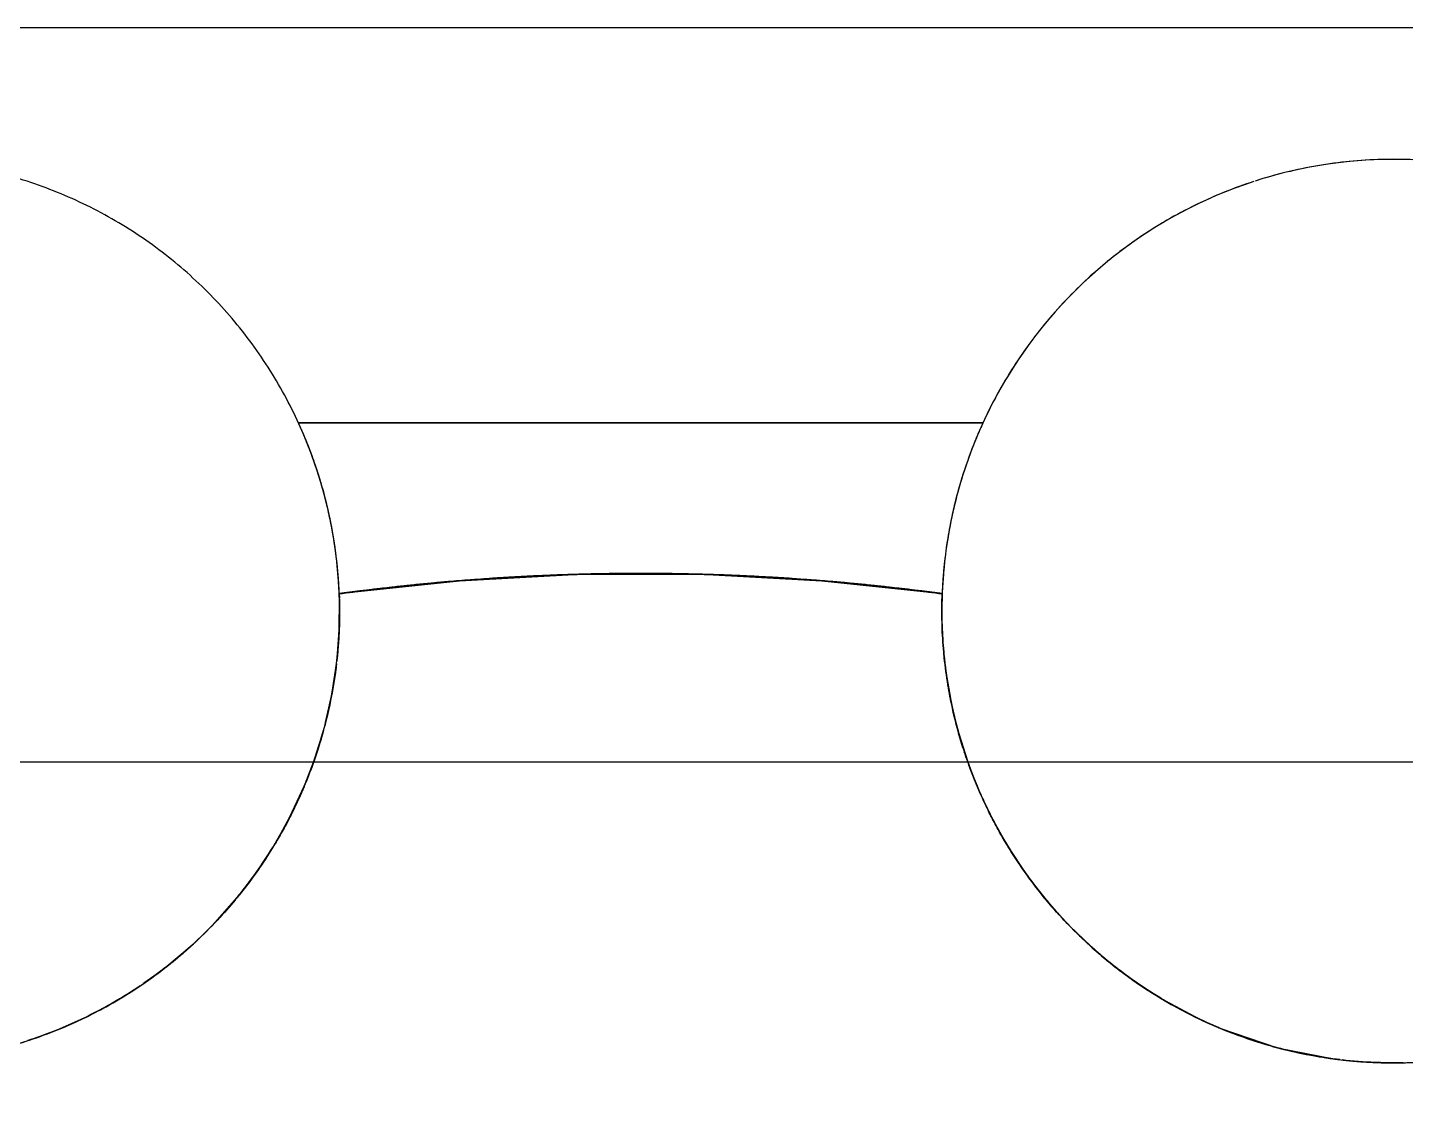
# Model space of a CAD drawing. Header units: metres. Extents: x -1147 to -802, y 5 to 567.
# Drawn here: x -1048.127 to -1046.297, y 544.608 to 546.029 of the extents above; entities that cross this region are included whole.
import ezdxf

# ---------------------------------------------------------------- set-up
doc = ezdxf.new("R2010")
doc.units = ezdxf.units.M
doc.layers.add('A-GENM', color=7, linetype='Continuous', lineweight=35)

# ---------------------------------------------------------------- blocks, each defined once
blk = doc.blocks.new('Foundations-Piles - Px-1200-66435273-DRG-2873010 - GENERAL ARRANGEMENT PLAN')
at = {"layer": 'A-GENM', "color": 9, "lineweight": 25, "true_color": 0xbebebe}
for start, end in [(98.1818, 106.3636), (100.1896, 104.6123), (96.7983, 100.1896), (90, 98.1818), (92.2501, 96.7983), (88.9353, 92.2501), (81.8182, 90), (84.2266, 88.9353), (81.081, 84.2266), (73.6364, 81.8182), (73.6364, 81.081), (106.3636, 114.5455), (108.2706, 112.5944), (106.4925, 108.1116), (104.6123, 106.0641), (65.4545, 73.6364), (65.4545, 73.6364), (112.5944, 114.272), (114.5455, 122.7273), (116.2514, 120.583), (114.6599, 116.2514), (57.2727, 65.4545), (57.2727, 65.4545), (120.583, 122.4816), (124.3905, 130.9091), (124.3905, 128.5814), (122.7273, 124.3905), (122.8273, 124.2279), (49.0909, 57.2727), (49.0909, 57.2727), (128.5814, 130.6928), (130.9091, 139.0909), (132.2009, 136.5946), (130.9948, 132.2009), (40.9091, 49.0909), (40.9091, 49.0909), (136.5946, 138.9057), (139.0909, 147.2727), (139.1624, 140.1715), (32.7273, 40.9091), (32.7273, 40.9091), (140.1715, 144.6326), (144.6326, 146.9296), (147.2727, 155.3353), (148.1399, 152.7165), (147.3299, 148.1399), (24.5455, 32.7273), (24.5455, 32.7273), (152.7165, 155.3353), (155.4545, 163.6364), (156.1068, 160.9016), (155.7669, 156.1068), (16.3636, 24.5455), (16.3636, 24.5455), (160.9016, 163.5554), (163.6364, 171.5939), (163.6651, 164.0723), (8.1818, 16.3636), (8.1818, 16.3636), (164.0723, 169.3897), (169.3897, 171.5939), (171.8182, 180), (172.0366, 180), (0, 8.1818), (0, 8.1818), (180, 188.1818), (180, 188.1818), (351.8182, 0), (351.8182, 0), (188.1818, 196.3636), (188.2384, 196.2576), (343.6364, 351.8182), (343.6364, 351.8182), (196.3636, 204.5455), (196.4203, 199.7037), (335.4545, 343.6364), (335.4545, 343.6364), (199.7037, 204.3932), (204.5455, 212.7273), (204.6304, 208.1482), (327.2727, 335.4545), (327.2727, 335.4545), (208.1482, 212.533), (212.7273, 220.9091), (212.8405, 216.4884), (319.0909, 327.2727), (319.0909, 327.2727), (216.4884, 220.6765), (220.9091, 229.0909), (221.0506, 224.7812), (310.9091, 319.0909), (310.9091, 319.0909), (224.7812, 228.8235), (229.0909, 237.2727), (229.3049, 233.0485), (302.7273, 310.9091), (304.9663, 310.9091), (233.0485, 236.9735), (302.3981, 304.9663), (237.2727, 245.4545), (237.4709, 241.3005), (294.5455, 302.7273), (294.5659, 302.3981), (241.3005, 245.1264), (245.4545, 253.6364), (245.681, 249.5426), (286.3636, 294.5455), (286.7316, 294.5455), (249.5426, 253.2818), (253.6364, 261.8182), (253.8911, 257.7779), (278.1818, 286.3636), (282.4594, 285.9238), (257.7779, 261.4394), (261.8182, 265.362), (262.1012, 265.362), (265.362, 266.0083), (265.362, 270), (266.0083, 269.599), (270, 278.1818), (270.3114, 274.2352), (274.2352, 277.7604), (278.5215, 282.4594)]:
    blk.add_arc((0, 0), 0.6, start, end, dxfattribs=at)
at = {"layer": 'A-GENM', "color": 254, "lineweight": 25, "true_color": 0xd1d1d1}
for start, end in [(106.0641, 106.3636), (114.272, 114.5455), (122.4816, 122.7273), (228.8235, 229.3049), (236.9735, 237.2727), (245.1264, 245.4545), (253.2818, 253.6364), (285.9238, 286.3636), (261.4394, 261.8182), (269.6447, 270), (277.7604, 278.1818)]:
    blk.add_arc((0, 0), 0.6, start, end, dxfattribs=at)
blk = doc.blocks.new('Foundations-Piles - Px-1200-66435274-DRG-2873010 - GENERAL ARRANGEMENT PLAN')
at = {"layer": 'A-GENM', "color": 9, "lineweight": 25, "true_color": 0xbebebe}
for start, end in [(98.1818, 106.3636), (100.1896, 104.6123), (96.7983, 100.1896), (90, 98.1818), (92.2501, 96.7983), (88.9353, 92.2501), (81.8182, 90), (84.2266, 88.9353), (81.081, 84.2266), (73.6364, 81.8182), (73.6364, 81.081), (106.3636, 114.5455), (108.2706, 112.5944), (106.4925, 108.1117), (104.6123, 106.0641), (32.8793, 73.6364), (65.4545, 73.6364), (112.5944, 114.272), (114.5455, 122.7273), (116.2514, 120.583), (114.6599, 116.2514), (57.2727, 65.4545), (120.583, 122.4816), (124.3904, 130.9091), (124.3904, 128.5814), (122.7273, 124.3904), (122.8273, 124.2279), (49.0909, 57.2727), (128.5814, 130.6928), (130.9091, 139.0909), (132.2009, 136.5946), (130.9948, 132.2009), (40.9091, 49.0909), (136.5946, 138.9057), (139.0909, 147.2727), (139.1624, 140.1715), (32.8793, 40.9091), (140.2494, 144.6326), (144.6326, 147.1204), (147.2727, 155.4545), (148.1399, 152.7165), (147.3299, 148.1399), (0.2143, 32.7273), (24.5455, 32.7273), (152.7165, 155.3369), (155.4545, 163.6364), (156.1068, 160.9016), (155.7671, 156.1068), (16.3636, 24.5455), (160.9016, 163.5554), (163.6364, 171.8182), (163.6651, 164.0723), (8.1818, 16.3636), (164.0723, 169.3897), (169.3897, 171.8182), (171.8182, 180), (172.0366, 180), (0, 8.1818), (180, 187.7641), (180, 188.1818), (351.8182, 0), (351.8182, 0), (187.7641, 188.0413), (188.1818, 196.3636), (188.2322, 190.3159), (343.6364, 351.8182), (343.6364, 351.8182), (190.3159, 195.5373), (195.5373, 196.1111), (196.3636, 204.5455), (196.4631, 198.5685), (335.4545, 343.6364), (335.4545, 343.6364), (198.5685, 203.3242), (203.3242, 204.2042), (204.5455, 212.7273), (204.6923, 206.5262), (327.2727, 335.4545), (327.2727, 335.4545), (206.5262, 212.3507), (212.3507, 212.7273), (212.7273, 220.9091), (212.9011, 220.5161), (319.0909, 327.2727), (319.0909, 327.2727), (220.5161, 220.9091), (220.9091, 229.0909), (221.0944, 228.6827), (310.9091, 319.0909), (310.9091, 319.0909), (228.6827, 229.0909), (229.0909, 237.2727), (229.2876, 236.8502), (302.7273, 310.9091), (302.7273, 310.9091), (236.8502, 237.2727), (237.2727, 245.4545), (237.4807, 245.0186), (294.5455, 302.7273), (294.5455, 302.7273), (245.0186, 245.4545), (245.4545, 253.6364), (245.7799, 253.188), (286.3636, 294.5455), (286.3636, 294.5455), (253.188, 253.6364), (253.6364, 261.8182), (253.8666, 261.3584), (278.1818, 286.3636), (278.1818, 286.3636), (261.3584, 261.8182), (261.8182, 262.0592), (261.8182, 265.362), (262.0592, 265.362), (265.362, 270), (265.362, 270), (270, 278.1818), (270, 278.1818)]:
    blk.add_arc((0, 0), 0.6, start, end, dxfattribs=at)
at = {"layer": 'A-GENM', "color": 254, "lineweight": 25, "true_color": 0xd1d1d1}
for start, end in [(106.0641, 106.3636), (114.272, 114.5455), (122.4816, 122.7273), (196.1111, 196.3636), (204.2042, 204.5455)]:
    blk.add_arc((0, 0), 0.6, start, end, dxfattribs=at)
blk = doc.blocks.new('Shotcrete Adaptive v1 - 1200 Dia Pile _ 2_000 Spacing-61394367-DRG-2873010 - GENERAL ARRANGEMENT PLAN')
at = {"layer": 'A-GENM', "color": 9, "lineweight": 25, "true_color": 0xbebebe}
for p, q in [((-0.4546, 0.25), (0.4546, 0.25)), ((0.4546, 0.25), (-0.4546, 0.25))]:
    blk.add_line(p, q, dxfattribs=at)
for centre, radius, start, end in [((-1, 0), 0.6, 20.0818, 24.6243), ((-1, 0), 0.6, 20.0818, 24.6243), ((1, 0), 0.6, 156.2014, 159.3408), ((1, 0), 0.6, 156.2014, 159.3408), ((1, 0), 0.6, 155.5191, 156.2014), ((1, 0), 0.6, 155.5191, 156.2014), ((-1, 0), 0.6, 17.6375, 20.0818), ((-1, 0), 0.6, 17.6375, 20.0818), ((1, 0), 0.6, 159.3408, 164.0565), ((1, 0), 0.6, 159.3408, 162.8466), ((-1, 0), 0.6, 2.2116, 17.5169), ((-1, 0), 0.6, 17.1534, 17.5169), ((-1, 0), 0.6, 9.6825, 17.1534), ((1, 0), 0.6, 164.0565, 164.5097), ((1, 0), 0.6, 164.0565, 164.5097), ((1, 0), 0.6, 162.8466, 164.0565), ((1, 0), 0.6, 165.1113, 165.9912), ((1, 0), 0.6, 165.1113, 165.9912), ((1, 0), 0.6, 167.3634, 171.9198), ((1, 0), 0.6, 167.3634, 170.3175), ((1, 0), 0.6, 166.2141, 167.3634), ((1, 0), 0.6, 166.2141, 167.3634), ((-1, 0), 0.6, 2.2116, 9.6825), ((1, 0), 0.6, 170.3175, 171.9198), ((1, 0), 0.6, 171.9198, 175.3023), ((1, 0), 0.6, 171.9198, 175.3023), ((0, -2.95), 3, 94.6025, 97.6709), ((0, -2.95), 3, 94.6025, 94.7409), ((0, -2.95), 3, 91.5342, 94.6025), ((0, -2.95), 3, 94.3743, 94.6025), ((0, -2.95), 3, 91.5342, 91.6835), ((0, -2.95), 3, 88.4658, 91.5342), ((0, -2.95), 3, 91.3583, 91.5342), ((0, -2.95), 3, 88.4658, 88.6417), ((0, -2.95), 3, 88.3166, 88.4658), ((0, -2.95), 3, 85.3975, 88.4658), ((0, -2.95), 3, 85.3975, 85.6256), ((0, -2.95), 3, 85.2591, 85.3975), ((0, -2.95), 3, 82.3291, 85.3975), ((1, 0), 0.6, 175.3023, 177.7884), ((1, 0), 0.6, 175.3023, 177.7884), ((0, -2.95), 3, 97.3435, 97.6709), ((0, -2.95), 3, 82.3291, 82.6565)]:
    blk.add_arc(centre, radius, start, end, dxfattribs=at)
at = {"layer": 'A-GENM', "color": 254, "lineweight": 25, "true_color": 0xd1d1d1}
for start, end in [(94.7409, 96.2932), (93.5295, 94.3743), (92.1187, 93.5176), (91.6835, 92.1133), (90.729, 91.3583), (89.2757, 90.7244), (88.6417, 89.2711), (87.8868, 88.3166), (86.4824, 87.8814), (85.6256, 86.4703), (83.7067, 85.2591), (96.3063, 97.3435), (82.6565, 83.6934)]:
    blk.add_arc((0, -2.95), 3, start, end, dxfattribs=at)
blk = doc.blocks.new('StitchPour_RS36A_04 - StitchPour_RS36A_04-60468323-DRG-2873010 - GENERAL ARRANGEMENT PLAN')
at = {"layer": 'A-GENM', "color": 253, "lineweight": 25, "true_color": 0xa3a3a3}
blk.add_open_spline([(130.5997, 54.4044), (130.6413, 54.248), (130.8759, 53.3653), (131.3036, 51.7561), (131.8827, 49.577), (132.2688, 48.1242), (132.4618, 47.3978)], degree=3, knots=[0.7856447, 0.7856447, 0.7856447, 0.7856447, 0.8, 0.8666667, 0.9333333, 1, 1, 1, 1], dxfattribs=at)
at = {"layer": 'A-GENM', "color": 9, "lineweight": 25, "true_color": 0xbebebe}
for points in [[(131.4428, 51.2323), (131.5894, 50.6805), (131.7361, 50.1287), (131.8827, 49.5769)], [(131.8827, 49.5769), (132.0757, 48.8506), (132.2688, 48.1242), (132.4618, 47.3978)]]:
    blk.add_open_spline(points, degree=3, dxfattribs=at)
blk = doc.blocks.new('T2DPAA-T2D-C3S-RS-M3D-100334_rvt-1-DRG-2873010 - GENERAL ARRANGEMENT PLAN')
at = {"layer": 'A-GENM', "color": 9, "lineweight": 25, "true_color": 0xbebebe}
for p, q in [((-1147.9838, 545.2939), (-1147.8234, 545.3025)), ((-1147.8234, 545.3025), (-1147.6628, 545.3025)), ((-1147.6628, 545.3025), (-1147.5023, 545.2939)), ((-1148.1435, 545.2768), (-1147.9838, 545.2939)), ((-1147.5023, 545.2939), (-1147.3426, 545.2768)), ((-1148.1436, 545.2281), (-1148.1433, 545.2705)), ((-1148.1434, 545.2729), (-1148.1435, 545.2768)), ((-1147.3426, 545.2768), (-1147.3431, 545.2563)), ((-1147.3431, 545.2563), (-1147.3429, 545.2379)), ((-1147.3429, 545.2378), (-1147.3421, 545.2198)), ((-1148.1534, 545.1427), (-1148.1472, 545.1835)), ((-1147.3376, 545.1731), (-1147.3313, 545.1354)), ((-1148.1632, 545.0994), (-1148.1624, 545.1026)), ((-1148.1753, 545.0595), (-1148.1646, 545.0944)), ((-1147.3207, 545.0912), (-1147.3092, 545.0549)), ((-1148.1776, 545.0531), (-1148.1753, 545.0595)), ((-1148.1888, 545.024), (-1148.1776, 545.0531)), ((-1147.3087, 545.0533), (-1147.3033, 545.0387)), ((-1148.1899, 545.0213), (-1148.1888, 545.024)), ((-1147.3033, 545.0387), (-1147.2925, 545.0124)), ((-1148.209, 544.9802), (-1148.1899, 545.0213)), ((-1147.2925, 545.0124), (-1147.282, 544.9899)), ((-1147.2808, 544.9875), (-1147.2762, 544.9783)), ((-1148.2274, 544.9469), (-1148.209, 544.9802)), ((-1147.2762, 544.9783), (-1147.2693, 544.9653)), ((-1147.2693, 544.9653), (-1147.2535, 544.9382)), ((-1148.2536, 544.9065), (-1148.2292, 544.9438)), ((-1147.2535, 544.9382), (-1147.2328, 544.907)), ((-1148.2766, 544.8762), (-1148.2536, 544.9065)), ((-1147.2323, 544.9062), (-1147.2257, 544.8971)), ((-1147.2257, 544.8971), (-1147.2044, 544.8699)), ((-1148.3085, 544.84), (-1148.2789, 544.8734)), ((-1147.2044, 544.8699), (-1147.1801, 544.8425)), ((-1148.3355, 544.8132), (-1148.3085, 544.84)), ((-1147.1801, 544.8425), (-1147.1733, 544.8354)), ((-1147.1733, 544.8354), (-1147.1458, 544.8089)), ((-1148.3723, 544.7819), (-1148.337, 544.8118)), ((-1147.1458, 544.8089), (-1147.1212, 544.7878)), ((-1147.1189, 544.7859), (-1147.1131, 544.7813)), ((-1148.4028, 544.7594), (-1148.3723, 544.7819)), ((-1147.1131, 544.7813), (-1147.0784, 544.7561)), ((-1148.444, 544.7335), (-1148.4071, 544.7565)), ((-1148.4039, 544.7586), (-1148.4028, 544.7594)), ((-1147.0784, 544.7561), (-1147.0504, 544.7383)), ((-1148.4772, 544.7157), (-1148.444, 544.7335)), ((-1147.0504, 544.7383), (-1147.0462, 544.7358)), ((-1147.0462, 544.7358), (-1147.0013, 544.712)), ((-1148.5222, 544.6958), (-1148.4785, 544.7151)), ((-1147.0013, 544.712), (-1146.9814, 544.703)), ((-1148.557, 544.6832), (-1148.5222, 544.6958)), ((-1146.9738, 544.6997), (-1146.8972, 544.6737)), ((-1146.8972, 544.6737), (-1146.8223, 544.6589)), ((-1146.8223, 544.6589), (-1146.8174, 544.6582)), ((-1146.8174, 544.6582), (-1146.7909, 544.6555)), ((-1146.7909, 544.6555), (-1146.7462, 544.6536)), ((-1146.7462, 544.6536), (-1146.7362, 544.6536)), ((-1146.7362, 544.6536), (-1146.7045, 544.6548))]:
    blk.add_line(p, q, dxfattribs=at)
at = {"layer": 'A-GENM', "color": 9, "lineweight": 25, "true_color": 0xbebebe, "flags": 128}
for points in [[(-1148.1468, 545.1871), (-1148.1464, 545.1906), (-1148.1436, 545.2281)], [(-1147.342, 545.2181), (-1147.3403, 545.1959), (-1147.3376, 545.1731)], [(-1148.1624, 545.1026), (-1148.1616, 545.1058), (-1148.1534, 545.1427)], [(-1147.3313, 545.1354), (-1147.3271, 545.116), (-1147.3207, 545.0912)]]:
    blk.add_lwpolyline(points, dxfattribs=at)
at = {"layer": 'A-GENM', "color": 253, "lineweight": 25, "true_color": 0xa3a3a3}
blk.add_open_spline([(-1153.0929, 546.0286), (-1152.9297, 546.0286), (-1152.0153, 546.0286), (-1150.3498, 546.0286), (-1148.0964, 546.0286), (-1146.5942, 546.0286), (-1145.8431, 546.0286)], degree=3, knots=[0.7855082, 0.7855082, 0.7855082, 0.7855082, 0.8, 0.8666667, 0.9333333, 1, 1, 1, 1], dxfattribs=at)
at = {"layer": 'A-GENM', "color": 9, "lineweight": 25, "true_color": 0xbebebe}
for points in [[(-1150.3498, 546.0286), (-1149.5987, 546.0286), (-1148.8475, 546.0286), (-1148.0964, 546.0286)], [(-1148.0964, 546.0286), (-1147.3453, 546.0286), (-1146.5942, 546.0286), (-1145.8431, 546.0286)], [(-1147.8526, 545.3016), (-1147.8965, 545.3), (-1147.9403, 545.2974), (-1147.9841, 545.2938)], [(-1147.9255, 545.298), (-1147.945, 545.2969), (-1147.9645, 545.2955), (-1147.984, 545.2939)], [(-1147.8526, 545.3016), (-1147.8769, 545.3007), (-1147.9012, 545.2995), (-1147.9255, 545.298)], [(-1147.8238, 545.3025), (-1147.8334, 545.3022), (-1147.843, 545.3019), (-1147.8526, 545.3016)], [(-1147.8238, 545.3025), (-1147.8334, 545.3023), (-1147.843, 545.3019), (-1147.8526, 545.3016)], [(-1147.7066, 545.3034), (-1147.7456, 545.3039), (-1147.7847, 545.3036), (-1147.8237, 545.3025)], [(-1147.7796, 545.3034), (-1147.7943, 545.3032), (-1147.809, 545.3029), (-1147.8237, 545.3025)], [(-1147.7066, 545.3034), (-1147.7309, 545.3037), (-1147.7553, 545.3037), (-1147.7796, 545.3034)], [(-1147.6632, 545.3025), (-1147.6776, 545.3029), (-1147.6921, 545.3032), (-1147.7066, 545.3034)], [(-1147.6631, 545.3025), (-1147.6776, 545.3029), (-1147.6921, 545.3032), (-1147.7066, 545.3034)], [(-1147.5606, 545.298), (-1147.5945, 545.3001), (-1147.6284, 545.3016), (-1147.6623, 545.3025)], [(-1147.6336, 545.3016), (-1147.6432, 545.3019), (-1147.6528, 545.3023), (-1147.6623, 545.3025)], [(-1147.5606, 545.298), (-1147.5849, 545.2995), (-1147.6092, 545.3007), (-1147.6336, 545.3016)], [(-1147.5021, 545.2938), (-1147.5216, 545.2954), (-1147.5411, 545.2968), (-1147.5606, 545.298)], [(-1147.5022, 545.2939), (-1147.5217, 545.2955), (-1147.5411, 545.2969), (-1147.5606, 545.298)], [(-1147.9842, 545.2938), (-1148.0375, 545.2895), (-1148.0906, 545.2837), (-1148.1435, 545.2765)], [(-1148.071, 545.2856), (-1148.0952, 545.283), (-1148.1194, 545.28), (-1148.1435, 545.2768)], [(-1147.9984, 545.2927), (-1148.0226, 545.2906), (-1148.0468, 545.2883), (-1148.071, 545.2856)], [(-1147.9841, 545.2939), (-1147.9888, 545.2935), (-1147.9936, 545.2931), (-1147.9984, 545.2927)], [(-1147.4878, 545.2927), (-1147.4926, 545.2931), (-1147.4973, 545.2935), (-1147.5021, 545.2939)], [(-1147.3426, 545.2765), (-1147.3955, 545.2837), (-1147.4487, 545.2895), (-1147.5019, 545.2938)], [(-1147.4151, 545.2856), (-1147.4393, 545.2883), (-1147.4635, 545.2906), (-1147.4878, 545.2927)], [(-1147.3426, 545.2768), (-1147.3668, 545.28), (-1147.3909, 545.283), (-1147.4151, 545.2856)], [(-1148.1432, 545.2645), (-1148.1427, 545.2398), (-1148.1438, 545.2151), (-1148.1464, 545.1906)], [(-1148.1435, 545.2768), (-1148.1435, 545.275), (-1148.1434, 545.2732), (-1148.1433, 545.2715)], [(-1148.1435, 545.2765), (-1148.1434, 545.2748), (-1148.1434, 545.2731), (-1148.1433, 545.2714)], [(-1148.1432, 545.2644), (-1148.143, 545.2542), (-1148.1431, 545.2439), (-1148.1434, 545.2336)], [(-1148.1433, 545.2698), (-1148.1432, 545.268), (-1148.1432, 545.2663), (-1148.1432, 545.2645)], [(-1148.1433, 545.2698), (-1148.1432, 545.268), (-1148.1432, 545.2662), (-1148.1432, 545.2644)], [(-1147.3429, 545.2411), (-1147.3432, 545.253), (-1147.3431, 545.2649), (-1147.3426, 545.2768)], [(-1147.3429, 545.2412), (-1147.3432, 545.253), (-1147.3431, 545.2647), (-1147.3426, 545.2765)], [(-1148.1434, 545.2336), (-1148.1439, 545.2193), (-1148.1449, 545.2049), (-1148.1464, 545.1906)], [(-1147.3427, 545.2339), (-1147.3428, 545.2348), (-1147.3428, 545.2358), (-1147.3428, 545.2368)], [(-1147.3428, 545.2342), (-1147.3428, 545.235), (-1147.3428, 545.2359), (-1147.3428, 545.2368)], [(-1147.3406, 545.1993), (-1147.3417, 545.2109), (-1147.3424, 545.2225), (-1147.3428, 545.2342)], [(-1147.3406, 545.1995), (-1147.3417, 545.2109), (-1147.3424, 545.2224), (-1147.3427, 545.2339)], [(-1148.1464, 545.1906), (-1148.1465, 545.1893), (-1148.1467, 545.1879), (-1148.1468, 545.1866)], [(-1148.1464, 545.1904), (-1148.1465, 545.1891), (-1148.1467, 545.1879), (-1148.1468, 545.1866)], [(-1147.3401, 545.1944), (-1147.3403, 545.1961), (-1147.3405, 545.1978), (-1147.3406, 545.1995)], [(-1147.3401, 545.1945), (-1147.3403, 545.1961), (-1147.3405, 545.1977), (-1147.3406, 545.1993)], [(-1147.3399, 545.1916), (-1147.34, 545.1926), (-1147.3401, 545.1935), (-1147.3401, 545.1945)], [(-1147.3398, 545.1914), (-1147.3399, 545.1924), (-1147.34, 545.1934), (-1147.3401, 545.1944)], [(-1147.335, 545.1556), (-1147.337, 545.1675), (-1147.3386, 545.1796), (-1147.3399, 545.1916)], [(-1147.335, 545.1557), (-1147.337, 545.1676), (-1147.3386, 545.1795), (-1147.3398, 545.1914)], [(-1148.1477, 545.1791), (-1148.149, 545.1687), (-1148.1506, 545.1583), (-1148.1525, 545.1479)], [(-1148.1472, 545.1836), (-1148.1473, 545.1821), (-1148.1475, 545.1807), (-1148.1477, 545.1792)], [(-1148.1472, 545.1836), (-1148.1474, 545.1821), (-1148.1475, 545.1806), (-1148.1477, 545.1791)], [(-1147.3344, 545.1517), (-1147.3346, 545.153), (-1147.3348, 545.1544), (-1147.335, 545.1557)], [(-1147.3344, 545.1518), (-1147.3346, 545.153), (-1147.3348, 545.1543), (-1147.335, 545.1556)], [(-1147.334, 545.1495), (-1147.3341, 545.1502), (-1147.3342, 545.151), (-1147.3344, 545.1518)], [(-1147.3283, 545.1212), (-1147.3306, 545.1313), (-1147.3326, 545.1415), (-1147.3344, 545.1517)], [(-1148.1525, 545.1479), (-1148.155, 545.1338), (-1148.158, 545.1197), (-1148.1616, 545.1058)], [(-1147.3264, 545.1133), (-1147.3271, 545.1159), (-1147.3277, 545.1186), (-1147.3283, 545.1212)], [(-1147.3265, 545.1134), (-1147.3271, 545.116), (-1147.3277, 545.1185), (-1147.3283, 545.1211)], [(-1147.3251, 545.1078), (-1147.3256, 545.1097), (-1147.326, 545.1115), (-1147.3265, 545.1134)], [(-1148.1643, 545.0954), (-1148.1672, 545.085), (-1148.1703, 545.0746), (-1148.1737, 545.0644)], [(-1148.1616, 545.1058), (-1148.1619, 545.1043), (-1148.1623, 545.1029), (-1148.1627, 545.1015)], [(-1148.1616, 545.1056), (-1148.162, 545.1042), (-1148.1623, 545.1028), (-1148.1627, 545.1014)], [(-1147.3149, 545.0721), (-1147.3187, 545.0839), (-1147.3221, 545.0958), (-1147.3251, 545.1078)], [(-1148.1737, 545.0644), (-1148.1749, 545.0608), (-1148.1761, 545.0571), (-1148.1774, 545.0535)], [(-1147.3087, 545.0535), (-1147.3103, 545.0579), (-1147.3118, 545.0624), (-1147.3133, 545.0669)], [(-1147.3087, 545.0535), (-1147.3103, 545.0579), (-1147.3118, 545.0623), (-1147.3132, 545.0667)], [(-1148.1774, 545.0535), (-1148.1809, 545.0436), (-1148.1847, 545.0337), (-1148.1888, 545.024)], [(-1148.1774, 545.0535), (-1148.1809, 545.0436), (-1148.1847, 545.0337), (-1148.1887, 545.024)], [(-1147.3054, 545.0443), (-1147.3065, 545.0473), (-1147.3076, 545.0504), (-1147.3087, 545.0535)], [(-1147.3054, 545.0443), (-1147.3065, 545.0473), (-1147.3076, 545.0504), (-1147.3087, 545.0535)], [(-1147.3018, 545.0351), (-1147.303, 545.0381), (-1147.3042, 545.0412), (-1147.3054, 545.0443)], [(-1147.3019, 545.0351), (-1147.3031, 545.0381), (-1147.3042, 545.0412), (-1147.3054, 545.0443)], [(-1148.1887, 545.024), (-1148.1893, 545.0228), (-1148.1898, 545.0215), (-1148.1903, 545.0203)], [(-1148.1888, 545.0238), (-1148.1893, 545.0226), (-1148.1898, 545.0214), (-1148.1903, 545.0202)], [(-1147.2832, 544.9923), (-1147.29, 545.0063), (-1147.2962, 545.0206), (-1147.3019, 545.0351)], [(-1147.2985, 545.0267), (-1147.2996, 545.0295), (-1147.3008, 545.0323), (-1147.3018, 545.0351)], [(-1147.2832, 544.9924), (-1147.2887, 545.0036), (-1147.2938, 545.0151), (-1147.2985, 545.0267)], [(-1148.1926, 545.0148), (-1148.2028, 544.9915), (-1148.2144, 544.9688), (-1148.2273, 544.947)], [(-1148.1926, 545.0149), (-1148.197, 545.0047), (-1148.2018, 544.9946), (-1148.2067, 544.9846)], [(-1148.1903, 545.0203), (-1148.1911, 545.0184), (-1148.1918, 545.0166), (-1148.1926, 545.0148)], [(-1148.1903, 545.0202), (-1148.1911, 545.0184), (-1148.1918, 545.0167), (-1148.1926, 545.0149)], [(-1147.2722, 544.9708), (-1147.2753, 544.9765), (-1147.2782, 544.9822), (-1147.2811, 544.988)], [(-1147.2722, 544.9708), (-1147.2753, 544.9764), (-1147.2782, 544.9821), (-1147.281, 544.9879)], [(-1147.2669, 544.961), (-1147.2687, 544.9642), (-1147.2704, 544.9674), (-1147.2721, 544.9706)], [(-1147.2669, 544.961), (-1147.2687, 544.9642), (-1147.2704, 544.9674), (-1147.2721, 544.9706)], [(-1147.2608, 544.9504), (-1147.2629, 544.9539), (-1147.2649, 544.9574), (-1147.2669, 544.961)], [(-1147.2403, 544.9178), (-1147.2498, 544.9318), (-1147.2587, 544.9463), (-1147.2669, 544.961)], [(-1147.2404, 544.9179), (-1147.2475, 544.9285), (-1147.2543, 544.9393), (-1147.2608, 544.9504)], [(-1148.232, 544.9392), (-1148.238, 544.9295), (-1148.2443, 544.9199), (-1148.2508, 544.9106)], [(-1148.2296, 544.9432), (-1148.2304, 544.9418), (-1148.2313, 544.9405), (-1148.2321, 544.9391)], [(-1148.2296, 544.9432), (-1148.2304, 544.9418), (-1148.2312, 544.9405), (-1148.232, 544.9392)], [(-1148.2274, 544.9468), (-1148.228, 544.9458), (-1148.2286, 544.9448), (-1148.2293, 544.9438)], [(-1148.2273, 544.947), (-1148.228, 544.9459), (-1148.2286, 544.9449), (-1148.2292, 544.9438)], [(-1147.229, 544.9016), (-1147.2321, 544.9059), (-1147.2351, 544.9102), (-1147.2381, 544.9145)], [(-1147.229, 544.9016), (-1147.232, 544.9058), (-1147.235, 544.9101), (-1147.238, 544.9144)], [(-1148.2508, 544.9106), (-1148.259, 544.8988), (-1148.2677, 544.8873), (-1148.2767, 544.8761)], [(-1147.2223, 544.8926), (-1147.2246, 544.8956), (-1147.2268, 544.8986), (-1147.229, 544.9016)], [(-1147.2223, 544.8926), (-1147.2246, 544.8956), (-1147.2268, 544.8986), (-1147.229, 544.9016)], [(-1148.2767, 544.8761), (-1148.2774, 544.8753), (-1148.278, 544.8745), (-1148.2787, 544.8737)], [(-1148.2766, 544.8762), (-1148.2773, 544.8754), (-1148.278, 544.8746), (-1148.2786, 544.8737)], [(-1147.2127, 544.8801), (-1147.2159, 544.8842), (-1147.2192, 544.8884), (-1147.2223, 544.8926)], [(-1147.1872, 544.8502), (-1147.1996, 544.8638), (-1147.2113, 544.878), (-1147.2223, 544.8926)], [(-1147.1873, 544.8503), (-1147.1961, 544.8599), (-1147.2045, 544.8699), (-1147.2127, 544.8801)], [(-1148.2818, 544.8699), (-1148.2893, 544.8609), (-1148.297, 544.8521), (-1148.305, 544.8436)], [(-1148.305, 544.8436), (-1148.3148, 544.8331), (-1148.325, 544.823), (-1148.3355, 544.8133)], [(-1147.1767, 544.8389), (-1147.1795, 544.8419), (-1147.1823, 544.8448), (-1147.1851, 544.8478)], [(-1147.1767, 544.8389), (-1147.1795, 544.8418), (-1147.1823, 544.8448), (-1147.185, 544.8477)], [(-1147.1691, 544.8311), (-1147.1717, 544.8337), (-1147.1742, 544.8363), (-1147.1767, 544.8389)], [(-1147.1691, 544.8311), (-1147.1717, 544.8337), (-1147.1742, 544.8363), (-1147.1767, 544.8389)], [(-1147.1551, 544.8174), (-1147.1598, 544.8219), (-1147.1645, 544.8265), (-1147.1691, 544.8311)], [(-1147.1162, 544.7837), (-1147.1347, 544.7985), (-1147.1524, 544.8143), (-1147.1691, 544.8311)], [(-1148.3409, 544.8084), (-1148.3498, 544.8003), (-1148.3589, 544.7926), (-1148.3683, 544.7851)], [(-1148.3376, 544.8114), (-1148.3387, 544.8103), (-1148.3398, 544.8093), (-1148.3409, 544.8083)], [(-1148.3376, 544.8113), (-1148.3387, 544.8103), (-1148.3398, 544.8094), (-1148.3409, 544.8084)], [(-1147.1231, 544.7893), (-1147.1341, 544.7983), (-1147.1447, 544.8077), (-1147.1551, 544.8174)], [(-1148.3683, 544.7851), (-1148.3795, 544.7761), (-1148.391, 544.7675), (-1148.4029, 544.7594)], [(-1147.1162, 544.7837), (-1147.1185, 544.7856), (-1147.1208, 544.7874), (-1147.1231, 544.7893)], [(-1147.1095, 544.7785), (-1147.1117, 544.7802), (-1147.114, 544.782), (-1147.1162, 544.7837)], [(-1147.1095, 544.7785), (-1147.1117, 544.7802), (-1147.114, 544.782), (-1147.1162, 544.7837)], [(-1147.0892, 544.7635), (-1147.0957, 544.7681), (-1147.1021, 544.7728), (-1147.1084, 544.7777)], [(-1148.4081, 544.7558), (-1148.4302, 544.7409), (-1148.4532, 544.7276), (-1148.4771, 544.7158)], [(-1148.4081, 544.7558), (-1148.4183, 544.749), (-1148.4287, 544.7424), (-1148.4392, 544.7362)], [(-1148.4029, 544.7594), (-1148.404, 544.7586), (-1148.4051, 544.7578), (-1148.4063, 544.757)], [(-1147.0535, 544.7402), (-1147.0657, 544.7475), (-1147.0776, 544.7553), (-1147.0892, 544.7635)], [(-1148.4392, 544.7362), (-1148.4516, 544.7289), (-1148.4643, 544.7221), (-1148.4772, 544.7157)], [(-1147.0486, 544.7372), (-1147.0502, 544.7382), (-1147.0519, 544.7392), (-1147.0535, 544.7402)], [(-1147.0417, 544.7332), (-1147.044, 544.7345), (-1147.0463, 544.7358), (-1147.0486, 544.7372)], [(-1147.0417, 544.7332), (-1147.044, 544.7345), (-1147.0463, 544.7358), (-1147.0486, 544.7372)], [(-1146.9751, 544.7003), (-1146.998, 544.7099), (-1147.0202, 544.7209), (-1147.0417, 544.7332)], [(-1148.4821, 544.7133), (-1148.5063, 544.7016), (-1148.5313, 544.6916), (-1148.5569, 544.6832)], [(-1148.482, 544.7134), (-1148.4933, 544.7079), (-1148.5048, 544.7028), (-1148.5165, 544.698)], [(-1146.9777, 544.7014), (-1146.9908, 544.7069), (-1147.0037, 544.713), (-1147.0163, 544.7194)], [(-1148.5165, 544.698), (-1148.5298, 544.6926), (-1148.5433, 544.6876), (-1148.557, 544.6832)], [(-1146.9751, 544.7003), (-1146.976, 544.7007), (-1146.9768, 544.701), (-1146.9777, 544.7014)], [(-1146.9706, 544.6984), (-1146.9721, 544.699), (-1146.9736, 544.6997), (-1146.9751, 544.7003)], [(-1146.9706, 544.6984), (-1146.9721, 544.699), (-1146.9736, 544.6997), (-1146.9751, 544.7003)], [(-1146.9379, 544.6861), (-1146.9489, 544.6899), (-1146.9598, 544.694), (-1146.9706, 544.6984)], [(-1146.8972, 544.6737), (-1146.9221, 544.6804), (-1146.9467, 544.6886), (-1146.9706, 544.6984)], [(-1146.8972, 544.6737), (-1146.9109, 544.6774), (-1146.9245, 544.6815), (-1146.9379, 544.6861)], [(-1146.8546, 544.6641), (-1146.8689, 544.6668), (-1146.8831, 544.67), (-1146.8972, 544.6737)], [(-1146.8288, 544.6598), (-1146.8519, 544.6631), (-1146.8747, 544.6678), (-1146.8972, 544.6737)], [(-1146.8288, 544.6598), (-1146.8375, 544.661), (-1146.8461, 544.6624), (-1146.8546, 544.6641)], [(-1146.8187, 544.6584), (-1146.8221, 544.6588), (-1146.8255, 544.6593), (-1146.8288, 544.6598)], [(-1146.8187, 544.6584), (-1146.8221, 544.6588), (-1146.8255, 544.6593), (-1146.8288, 544.6598)], [(-1146.8145, 544.6579), (-1146.8159, 544.658), (-1146.8173, 544.6582), (-1146.8187, 544.6584)], [(-1146.8145, 544.6579), (-1146.8159, 544.658), (-1146.8173, 544.6582), (-1146.8187, 544.6584)], [(-1146.768, 544.6541), (-1146.7826, 544.6547), (-1146.7971, 544.6559), (-1146.8115, 544.6575)], [(-1146.7525, 544.6537), (-1146.7577, 544.6538), (-1146.7628, 544.6539), (-1146.768, 544.6541)], [(-1146.74, 544.6536), (-1146.7442, 544.6536), (-1146.7483, 544.6536), (-1146.7525, 544.6537)], [(-1146.74, 544.6536), (-1146.7442, 544.6536), (-1146.7483, 544.6536), (-1146.7525, 544.6537)], [(-1146.7302, 544.6537), (-1146.7335, 544.6537), (-1146.7367, 544.6536), (-1146.74, 544.6536)], [(-1146.7302, 544.6537), (-1146.7335, 544.6537), (-1146.7367, 544.6536), (-1146.74, 544.6536)]]:
    blk.add_open_spline(points, degree=3, dxfattribs=at)
at = {"layer": 'A-GENM', "color": 254, "lineweight": 25, "true_color": 0xd1d1d1}
for points in [[(-1147.9841, 545.2938), (-1147.9646, 545.2954), (-1147.9451, 545.2968), (-1147.9255, 545.298)], [(-1147.9255, 545.298), (-1147.9012, 545.2995), (-1147.8769, 545.3007), (-1147.8526, 545.3016)], [(-1147.8526, 545.3016), (-1147.843, 545.3019), (-1147.8334, 545.3022), (-1147.8238, 545.3025)], [(-1147.8237, 545.3025), (-1147.809, 545.3029), (-1147.7943, 545.3032), (-1147.7796, 545.3034)], [(-1147.7796, 545.3034), (-1147.7553, 545.3037), (-1147.7309, 545.3037), (-1147.7066, 545.3034)], [(-1147.7066, 545.3034), (-1147.6921, 545.3032), (-1147.6776, 545.3029), (-1147.6632, 545.3025)], [(-1147.6623, 545.3025), (-1147.6527, 545.3022), (-1147.6431, 545.3019), (-1147.6336, 545.3016)], [(-1147.6336, 545.3016), (-1147.5897, 545.3), (-1147.5458, 545.2974), (-1147.5021, 545.2938)], [(-1148.1435, 545.2765), (-1148.1194, 545.2798), (-1148.0952, 545.2827), (-1148.071, 545.2854)], [(-1148.071, 545.2854), (-1148.0468, 545.2881), (-1148.0226, 545.2905), (-1147.9984, 545.2926)], [(-1147.9984, 545.2926), (-1147.9937, 545.293), (-1147.989, 545.2934), (-1147.9842, 545.2938)], [(-1147.5019, 545.2938), (-1147.4972, 545.2934), (-1147.4925, 545.293), (-1147.4878, 545.2926)], [(-1147.4878, 545.2926), (-1147.4635, 545.2905), (-1147.4393, 545.2881), (-1147.4151, 545.2854)], [(-1147.4151, 545.2854), (-1147.3909, 545.2827), (-1147.3668, 545.2798), (-1147.3426, 545.2765)], [(-1148.1433, 545.2714), (-1148.1434, 545.2731), (-1148.1434, 545.2748), (-1148.1435, 545.2765)], [(-1148.1434, 545.2334), (-1148.1431, 545.2437), (-1148.143, 545.2541), (-1148.1432, 545.2645)], [(-1148.1432, 545.2645), (-1148.1432, 545.2663), (-1148.1432, 545.268), (-1148.1433, 545.2698)], [(-1147.3426, 545.2765), (-1147.3431, 545.2647), (-1147.3432, 545.253), (-1147.3429, 545.2412)], [(-1148.1464, 545.1906), (-1148.1449, 545.2048), (-1148.1439, 545.2191), (-1148.1434, 545.2334)], [(-1147.3428, 545.2368), (-1147.3428, 545.2358), (-1147.3428, 545.2348), (-1147.3427, 545.2339)], [(-1147.3427, 545.2339), (-1147.3424, 545.2224), (-1147.3417, 545.2109), (-1147.3406, 545.1995)], [(-1148.1468, 545.1866), (-1148.1467, 545.1879), (-1148.1466, 545.1891), (-1148.1464, 545.1904)], [(-1147.3406, 545.1995), (-1147.3405, 545.1978), (-1147.3403, 545.1961), (-1147.3401, 545.1944)], [(-1147.3401, 545.1944), (-1147.3389, 545.1814), (-1147.3372, 545.1685), (-1147.335, 545.1557)], [(-1148.1525, 545.1477), (-1148.1506, 545.1582), (-1148.149, 545.1687), (-1148.1477, 545.1792)], [(-1148.1477, 545.1792), (-1148.1475, 545.1807), (-1148.1474, 545.1821), (-1148.1472, 545.1836)], [(-1147.335, 545.1557), (-1147.3348, 545.1544), (-1147.3346, 545.153), (-1147.3344, 545.1517)], [(-1147.3344, 545.1517), (-1147.3342, 545.1509), (-1147.3341, 545.1501), (-1147.3339, 545.1492)], [(-1148.1616, 545.1058), (-1148.1581, 545.1196), (-1148.155, 545.1336), (-1148.1525, 545.1477)], [(-1147.3283, 545.1212), (-1147.3277, 545.1186), (-1147.3271, 545.1159), (-1147.3264, 545.1133)], [(-1147.3264, 545.1133), (-1147.326, 545.1114), (-1147.3255, 545.1095), (-1147.325, 545.1076)], [(-1148.1738, 545.0642), (-1148.1703, 545.0745), (-1148.1672, 545.0849), (-1148.1643, 545.0954)], [(-1148.1627, 545.1014), (-1148.1623, 545.1028), (-1148.162, 545.1042), (-1148.1616, 545.1056)], [(-1147.325, 545.1076), (-1147.322, 545.0957), (-1147.3187, 545.0839), (-1147.315, 545.0722)], [(-1148.1774, 545.0535), (-1148.1762, 545.0571), (-1148.1749, 545.0606), (-1148.1738, 545.0642)], [(-1147.3132, 545.0667), (-1147.3118, 545.0623), (-1147.3103, 545.0579), (-1147.3087, 545.0535)], [(-1148.1888, 545.024), (-1148.1847, 545.0337), (-1148.1809, 545.0436), (-1148.1774, 545.0535)], [(-1147.3087, 545.0535), (-1147.3076, 545.0504), (-1147.3065, 545.0473), (-1147.3054, 545.0443)], [(-1147.3054, 545.0443), (-1147.3042, 545.0412), (-1147.303, 545.0381), (-1147.3018, 545.0351)], [(-1148.1903, 545.0202), (-1148.1898, 545.0214), (-1148.1893, 545.0226), (-1148.1888, 545.0238)], [(-1147.3018, 545.0351), (-1147.3008, 545.0323), (-1147.2996, 545.0295), (-1147.2985, 545.0267)], [(-1147.2985, 545.0267), (-1147.2938, 545.0151), (-1147.2887, 545.0036), (-1147.2832, 544.9924)], [(-1148.2067, 544.9846), (-1148.2018, 544.9946), (-1148.197, 545.0047), (-1148.1926, 545.0149)], [(-1148.1926, 545.0149), (-1148.1918, 545.0167), (-1148.1911, 545.0184), (-1148.1903, 545.0202)], [(-1147.281, 544.9879), (-1147.2782, 544.9821), (-1147.2753, 544.9764), (-1147.2722, 544.9708)], [(-1148.2274, 544.9468), (-1148.2201, 544.9591), (-1148.2132, 544.9718), (-1148.2067, 544.9846)], [(-1147.2721, 544.9706), (-1147.2704, 544.9674), (-1147.2687, 544.9642), (-1147.2669, 544.961)], [(-1147.2669, 544.961), (-1147.2649, 544.9574), (-1147.2629, 544.9539), (-1147.2608, 544.9504)], [(-1147.2608, 544.9504), (-1147.2543, 544.9393), (-1147.2475, 544.9285), (-1147.2404, 544.9179)], [(-1148.2508, 544.9106), (-1148.2443, 544.9199), (-1148.238, 544.9295), (-1148.232, 544.9392)], [(-1148.232, 544.9392), (-1148.2312, 544.9405), (-1148.2304, 544.9418), (-1148.2296, 544.9432)], [(-1148.2293, 544.9438), (-1148.2286, 544.9448), (-1148.228, 544.9458), (-1148.2274, 544.9468)], [(-1147.238, 544.9144), (-1147.235, 544.9101), (-1147.232, 544.9058), (-1147.229, 544.9016)], [(-1148.2767, 544.8761), (-1148.2677, 544.8873), (-1148.259, 544.8988), (-1148.2508, 544.9106)], [(-1147.229, 544.9016), (-1147.2268, 544.8986), (-1147.2246, 544.8956), (-1147.2223, 544.8926)], [(-1148.2787, 544.8737), (-1148.278, 544.8745), (-1148.2774, 544.8753), (-1148.2767, 544.8761)], [(-1147.2223, 544.8926), (-1147.2192, 544.8884), (-1147.2159, 544.8842), (-1147.2127, 544.8801)], [(-1147.2127, 544.8801), (-1147.2045, 544.8699), (-1147.1961, 544.8599), (-1147.1873, 544.8503)], [(-1148.305, 544.8436), (-1148.297, 544.8521), (-1148.2893, 544.8609), (-1148.2818, 544.8699)], [(-1148.3356, 544.8132), (-1148.325, 544.823), (-1148.3148, 544.8331), (-1148.305, 544.8436)], [(-1147.185, 544.8477), (-1147.1823, 544.8448), (-1147.1795, 544.8418), (-1147.1767, 544.8389)], [(-1147.1767, 544.8389), (-1147.1742, 544.8363), (-1147.1717, 544.8337), (-1147.1691, 544.8311)], [(-1147.1691, 544.8311), (-1147.1645, 544.8265), (-1147.1598, 544.8219), (-1147.1551, 544.8174)], [(-1148.3683, 544.7851), (-1148.3589, 544.7926), (-1148.3498, 544.8003), (-1148.3409, 544.8083)], [(-1148.3409, 544.8083), (-1148.3398, 544.8093), (-1148.3387, 544.8103), (-1148.3376, 544.8113)], [(-1147.1551, 544.8174), (-1147.1447, 544.8077), (-1147.1341, 544.7983), (-1147.1231, 544.7893)], [(-1148.4029, 544.7594), (-1148.391, 544.7675), (-1148.3795, 544.7761), (-1148.3683, 544.7851)], [(-1147.1231, 544.7893), (-1147.1208, 544.7874), (-1147.1185, 544.7856), (-1147.1162, 544.7837)], [(-1147.1162, 544.7837), (-1147.114, 544.782), (-1147.1117, 544.7802), (-1147.1095, 544.7785)], [(-1147.1084, 544.7777), (-1147.1021, 544.7728), (-1147.0957, 544.7681), (-1147.0892, 544.7635)], [(-1148.4392, 544.7362), (-1148.4287, 544.7424), (-1148.4183, 544.749), (-1148.4081, 544.7558)], [(-1148.4063, 544.757), (-1148.4051, 544.7578), (-1148.404, 544.7586), (-1148.4029, 544.7594)], [(-1147.0892, 544.7635), (-1147.0776, 544.7553), (-1147.0657, 544.7475), (-1147.0535, 544.7402)], [(-1148.4772, 544.7157), (-1148.4643, 544.7221), (-1148.4516, 544.7289), (-1148.4392, 544.7362)], [(-1147.0535, 544.7402), (-1147.0519, 544.7392), (-1147.0502, 544.7382), (-1147.0486, 544.7372)], [(-1147.0486, 544.7372), (-1147.0463, 544.7358), (-1147.044, 544.7345), (-1147.0417, 544.7332)], [(-1147.0417, 544.7332), (-1147.0334, 544.7284), (-1147.0249, 544.7238), (-1147.0163, 544.7194)], [(-1148.5165, 544.698), (-1148.5048, 544.7028), (-1148.4933, 544.7079), (-1148.482, 544.7134)], [(-1147.0163, 544.7194), (-1147.0037, 544.713), (-1146.9908, 544.7069), (-1146.9777, 544.7014)], [(-1148.557, 544.6832), (-1148.5433, 544.6876), (-1148.5298, 544.6926), (-1148.5165, 544.698)], [(-1146.9777, 544.7014), (-1146.9768, 544.701), (-1146.976, 544.7007), (-1146.9751, 544.7003)], [(-1146.9751, 544.7003), (-1146.9736, 544.6997), (-1146.9721, 544.699), (-1146.9706, 544.6984)], [(-1146.9706, 544.6984), (-1146.9598, 544.694), (-1146.9489, 544.6899), (-1146.9379, 544.6861)], [(-1146.9379, 544.6861), (-1146.9245, 544.6815), (-1146.9109, 544.6774), (-1146.8972, 544.6737)], [(-1146.8972, 544.6737), (-1146.8747, 544.6678), (-1146.8519, 544.6631), (-1146.8288, 544.6598)], [(-1146.8288, 544.6598), (-1146.8255, 544.6593), (-1146.8221, 544.6588), (-1146.8187, 544.6584)], [(-1146.8187, 544.6584), (-1146.8173, 544.6582), (-1146.8159, 544.658), (-1146.8145, 544.6579)], [(-1146.7525, 544.6537), (-1146.7483, 544.6536), (-1146.7442, 544.6536), (-1146.74, 544.6536)], [(-1146.74, 544.6536), (-1146.7367, 544.6536), (-1146.7335, 544.6537), (-1146.7302, 544.6537)]]:
    blk.add_open_spline(points, degree=3, dxfattribs=at)
at = {"layer": 'A-GENM', "color": 9, "lineweight": 25, "true_color": 0xbebebe}
for points, knots in [([(-1148.1477, 545.1792), (-1148.1481, 545.1758), (-1148.1514, 545.1511), (-1148.1563, 545.1266), (-1148.1616, 545.1058)], [-0.91305609, -0.91305609, -0.91305609, -0.91305609, -0.90384615, -0.84633171, -0.84633171, -0.84633171, -0.84633171]), ([(-1147.3283, 545.1211), (-1147.3288, 545.1236), (-1147.3309, 545.133), (-1147.3327, 545.1425), (-1147.334, 545.1495)], [0.80641348, 0.80641348, 0.80641348, 0.80641348, 0.81578947, 0.84210526, 0.84210526, 0.84210526, 0.84210526]), ([(-1147.315, 545.0722), (-1147.3187, 545.0839), (-1147.3226, 545.0976), (-1147.326, 545.1114), (-1147.3264, 545.1133)], [-0.25598914, -0.25598914, -0.25598914, -0.25598914, -0.21052632, -0.20320079, -0.20320079, -0.20320079, -0.20320079]), ([(-1148.1643, 545.0954), (-1148.1672, 545.0849), (-1148.1714, 545.0709), (-1148.1762, 545.0571), (-1148.1774, 545.0535)], [-0.8368167, -0.8368167, -0.8368167, -0.8368167, -0.80769231, -0.79759782, -0.79759782, -0.79759782, -0.79759782]), ([(-1148.2067, 544.9846), (-1148.21, 544.9782), (-1148.2166, 544.9655), (-1148.2237, 544.953), (-1148.2274, 544.9469)], [-0.73076923, -0.73076923, -0.73076923, -0.73076923, -0.71153846, -0.69241884, -0.69241884, -0.69241884, -0.69241884]), ([(-1148.2321, 544.9391), (-1148.238, 544.9295), (-1148.2521, 544.908), (-1148.2676, 544.8874), (-1148.2766, 544.8762)], [0.31585935, 0.31585935, 0.31585935, 0.31585935, 0.34615385, 0.38461538, 0.38461538, 0.38461538, 0.38461538]), ([(-1148.2819, 544.8698), (-1148.2893, 544.8609), (-1148.3065, 544.8414), (-1148.3249, 544.8231), (-1148.3355, 544.8133)], [0.39202069, 0.39202069, 0.39202069, 0.39202069, 0.42307692, 0.46153846, 0.46153846, 0.46153846, 0.46153846]), ([(-1148.3409, 544.8083), (-1148.3498, 544.8003), (-1148.3698, 544.7833), (-1148.3921, 544.7667), (-1148.4051, 544.7578), (-1148.4063, 544.757)], [0.46815436, 0.46815436, 0.46815436, 0.46815436, 0.5, 0.53846154, 0.54226393, 0.54226393, 0.54226393, 0.54226393]), ([(-1147.0486, 544.7372), (-1147.0503, 544.7382), (-1147.0709, 544.7506), (-1147.0909, 544.7642), (-1147.1084, 544.7777)], [0.2033417, 0.2033417, 0.2033417, 0.2033417, 0.21052632, 0.29259068, 0.29259068, 0.29259068, 0.29259068]), ([(-1147.0163, 544.7194), (-1147.0226, 544.7227), (-1147.0311, 544.7272), (-1147.0395, 544.7319), (-1147.0417, 544.7332)], [-0.84210526, -0.84210526, -0.84210526, -0.84210526, -0.81578947, -0.80642126, -0.80642126, -0.80642126, -0.80642126]), ([(-1146.7525, 544.6537), (-1146.7577, 544.6538), (-1146.7774, 544.6543), (-1146.7971, 544.6559), (-1146.8115, 544.6575)], [0.5204031, 0.5204031, 0.5204031, 0.5204031, 0.5714286, 0.7142857, 0.7142857, 0.7142857, 0.7142857])]:
    blk.add_open_spline(points, degree=3, knots=knots, dxfattribs=at)
at = {"layer": 'A-GENM', "color": 254, "lineweight": 25, "true_color": 0xd1d1d1}
for points, knots in [([(-1147.3339, 545.1492), (-1147.3327, 545.1422), (-1147.3309, 545.1329), (-1147.3288, 545.1236), (-1147.3283, 545.1212)], [-0.84210526, -0.84210526, -0.84210526, -0.84210526, -0.81578947, -0.80675167, -0.80675167, -0.80675167, -0.80675167]), ([(-1146.8115, 544.6575), (-1146.7971, 544.6559), (-1146.7774, 544.6543), (-1146.7577, 544.6538), (-1146.7525, 544.6537)], [-0.7142857, -0.7142857, -0.7142857, -0.7142857, -0.5714286, -0.5204031, -0.5204031, -0.5204031, -0.5204031])]:
    blk.add_open_spline(points, degree=3, knots=knots, dxfattribs=at)
at = {"layer": 'A-GENM', "color": 253, "lineweight": 25, "true_color": 0xa3a3a3}
for name, p, rotation in [('StitchPour_RS36A_04 - StitchPour_RS36A_04-60468323-DRG-2873010 - GENERAL ARRANGEMENT PLAN', (-1134.0578, 404.8616), 75.11694444444437), ('Foundations-Piles - Px-1200-66435273-DRG-2873010 - GENERAL ARRANGEMENT PLAN', (-1148.7431, 545.2536), 75.11694444444437), ('Foundations-Piles - Px-1200-66435274-DRG-2873010 - GENERAL ARRANGEMENT PLAN', (-1146.7431, 545.2536), 75.11694444444437), ('Shotcrete Adaptive v1 - 1200 Dia Pile _ 2_000 Spacing-61394367-DRG-2873010 - GENERAL ARRANGEMENT PLAN', (-1147.7431, 545.2536), 3.49943060736561e-05)]:
    blk.add_blockref(name, p, dxfattribs=dict(at, rotation=rotation))

msp = doc.modelspace()

# ---------------------------------------------------------------- block references
at = {"lineweight": 5}
msp.add_blockref('T2DPAA-T2D-C3S-RS-M3D-100334_rvt-1-DRG-2873010 - GENERAL ARRANGEMENT PLAN', (100.4304, 0), dxfattribs=at)

doc.saveas('drawing.dxf')
